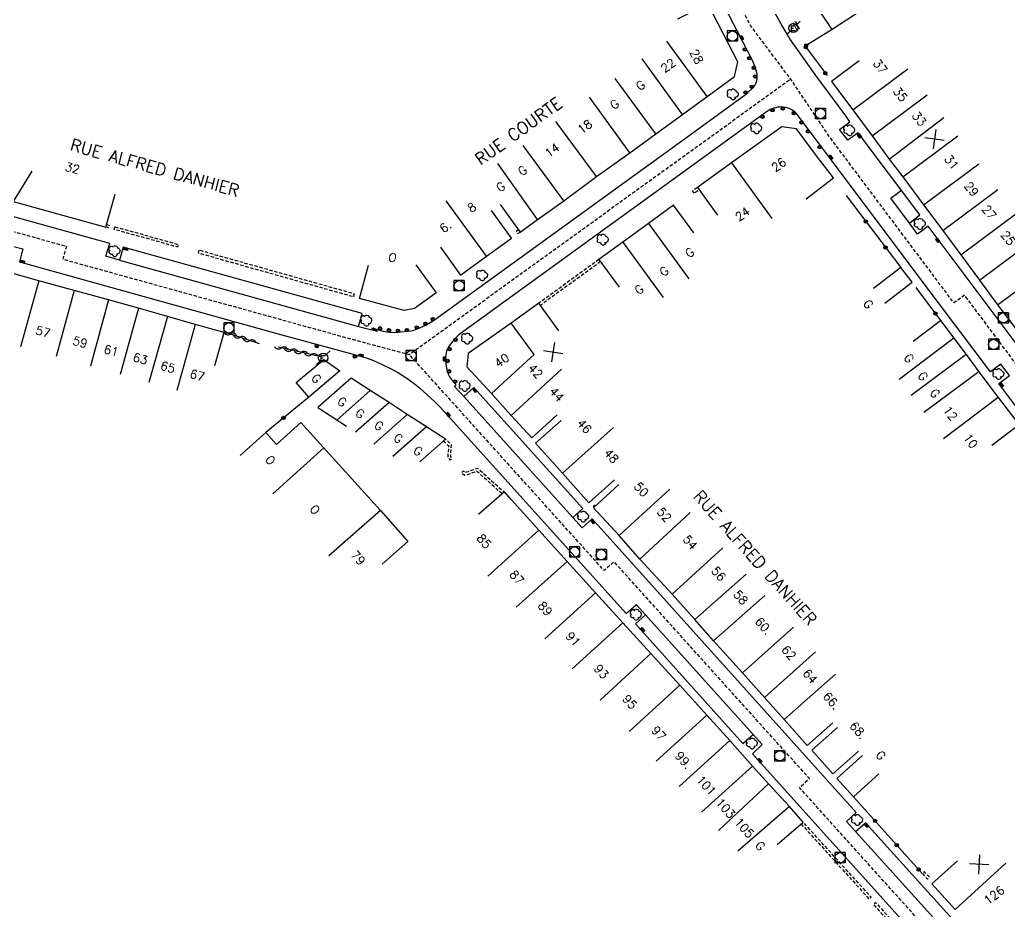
# Model space of a CAD drawing. Header units: millimetres. Extents: x 108000 to 109000, y 121000 to 122000.
# Drawn here: x 108618.6 to 108762.9, y 121273.5 to 121403.6 of the extents above; entities that cross this region are included whole.
import ezdxf
from ezdxf.enums import TextEntityAlignment as Align

# ---------------------------------------------------------------- set-up
doc = ezdxf.new("R2010")
doc.units = ezdxf.units.MM
doc.linetypes.add('DASHED', pattern=[0.75, 0.5, -0.25])
doc.layers.get('0').update_dxf_attribs({"linetype": 'CONTINUOUS'})
for name, color, linetype in [('W0001', 6, 'DASHED'), ('W0008', 7, 'CONTINUOUS'), ('W0100', 7, 'CONTINUOUS'), ('W0112', 1, 'DASHED'), ('W0300', 7, 'CONTINUOUS'), ('W0310', 3, 'CONTINUOUS'), ('W0322', 7, 'CONTINUOUS'), ('W0400', 7, 'CONTINUOUS'), ('W0420', 7, 'CONTINUOUS'), ('W0471', 7, 'CONTINUOUS'), ('W0989', 7, 'CONTINUOUS'), ('W0991', 7, 'CONTINUOUS'), ('W1102', 7, 'CONTINUOUS')]:
    doc.layers.add(name, color=color, linetype=linetype)
doc.styles.get("Standard").update_dxf_attribs({"font": 'romans.shx', "width": 0.85})

# ---------------------------------------------------------------- blocks, each defined once
blk = doc.blocks.new('t322o')
at = {"color": 0, "linetype": 'Continuous'}
for radius in [0.25, 0.15]:
    blk.add_circle((0, 0), radius, dxfattribs=at)
blk = doc.blocks.new('t991o')
at = {"color": 0, "linetype": 'Continuous'}
for p, q in [((-1, 1), (1, -1)), ((-1, -1), (1, 1))]:
    blk.add_line(p, q, dxfattribs=at)
blk = doc.blocks.new('t310o')
at = {"color": 0, "linetype": 'Continuous'}
for centre, start, end in [((-0.5, 0.38), 216.8699, 323.1304), ((0.5, -0.37), 36.8699, 143.1303)]:
    blk.add_arc(centre, 0.625, start, end, dxfattribs=at)
blk = doc.blocks.new('T400')
for p, q in [((-0.15, 0.3), (0.15, 0.3)), ((-0.15, -0.25), (-0.15, 0.3)), ((-0.15, 0.15), (0.15, 0.15)), ((-0.15, 0), (0.15, 0)), ((0.15, 0.3), (0.15, -0.25)), ((-0.15, -0.15), (0.15, -0.15)), ((-0.15, -0.25), (-0.15, -0.3)), ((-0.15, -0.3), (0.15, -0.3)), ((0.15, -0.3), (0.15, -0.25))]:
    blk.add_line(p, q)
blk = doc.blocks.new('T420')
for p, q in [((0.75, 0.75), (-0.75, 0.75)), ((-0.75, 0.75), (-0.75, -0.75)), ((0.75, 0.75), (0.75, -0.75)), ((0.75, -0.75), (-0.75, -0.75))]:
    blk.add_line(p, q)
blk.add_ellipse((0, 0), major_axis=(-0.53, 0.53), ratio=1, start_param=3.926991, end_param=10.210176)
blk = doc.blocks.new('T300')
for p, q in [((-0.8, 0.51), (-0.86, 0.34)), ((-0.86, 0.34), (-0.86, 0.17)), ((-0.86, 0.17), (-0.74, 0.06)), ((-0.69, 0.63), (-0.8, 0.51)), ((-0.8, -0.06), (-0.74, 0.06)), ((-0.74, 0.06), (-0.69, 0.11)), ((-0.57, 0.69), (-0.69, 0.63)), ((-0.46, 0.69), (-0.57, 0.69)), ((-0.29, 0.63), (-0.46, 0.69)), ((-0.29, 0.63), (-0.17, 0.74)), ((-0.23, 0.57), (-0.29, 0.63)), ((-0.17, 0.74), (-0.06, 0.8)), ((-0.06, 0.8), (0.06, 0.8)), ((0.06, 0.8), (0.23, 0.74)), ((0.23, 0.74), (0.34, 0.63)), ((0.34, 0.63), (0.4, 0.51)), ((0.46, 0.46), (0.34, 0.46)), ((0.4, 0.51), (0.4, 0.46)), ((0.57, 0.4), (0.46, 0.46)), ((0.57, 0.4), (0.69, 0.29)), ((0.69, 0.29), (0.74, 0.17)), ((0.74, 0.06), (0.69, -0.17)), ((0.74, 0.17), (0.74, 0.06)), ((-0.8, -0.17), (-0.8, -0.06)), ((-0.8, -0.23), (-0.8, -0.17)), ((-0.74, -0.34), (-0.8, -0.23)), ((-0.69, -0.4), (-0.74, -0.34)), ((-0.51, -0.46), (-0.69, -0.4)), ((-0.4, -0.46), (-0.51, -0.46)), ((-0.4, -0.46), (-0.34, -0.46)), ((-0.34, -0.46), (-0.34, -0.4)), ((-0.34, -0.51), (-0.34, -0.46)), ((-0.29, -0.63), (-0.34, -0.51)), ((-0.17, -0.74), (-0.29, -0.63)), ((-0.06, -0.8), (-0.17, -0.74)), ((0.06, -0.8), (-0.06, -0.8)), ((0.17, -0.74), (0.06, -0.8)), ((0.23, -0.69), (0.17, -0.74)), ((0.29, -0.46), (0.23, -0.46)), ((0.29, -0.63), (0.23, -0.69)), ((0.46, -0.4), (0.29, -0.46)), ((0.34, -0.51), (0.29, -0.63)), ((0.34, -0.51), (0.34, -0.46)), ((0.57, -0.34), (0.46, -0.4)), ((0.63, -0.29), (0.57, -0.34)), ((0.69, -0.17), (0.63, -0.29))]:
    blk.add_line(p, q)
blk = doc.blocks.new('T471')
for p, q in [((-0.333334, 0.333334), (-0.333334, -0.333334)), ((-0.333334, 0.333334), (0.333334, 0.333334)), ((-0.333334, 0), (0, 0)), ((0.500001, 0.500001), (1.000002, 1.000002)), ((-0.500001, -0.500001), (-1.000002, -1.000002)), ((-0.333334, -0.333334), (0.333334, -0.333334))]:
    blk.add_line(p, q)
blk.add_ellipse((0, 0), major_axis=(0.471405, 0.471405), ratio=1, start_param=5.4977871438, end_param=11.780972451)

msp = doc.modelspace()

# ---------------------------------------------------------------- linework, layer by layer
at = {"layer": 'W0001', "flags": 128}
for points in [[(108801.81, 121299.5), (108778.59, 121330.52), (108780.11, 121331.68), (108756.39, 121363.39), (108754.85, 121362.25), (108736.66, 121386.54), (108731.03, 121394.93), (108725.16, 121402.75), (108698.84, 121453.66), (108700.55, 121454.53), (108686.04, 121482.71)], [(108432.48, 121389.31), (108456.42, 121388.87), (108486.56, 121388.14), (108511.75, 121387.41), (108542, 121386.51), (108566.04, 121385.79), (108574.91, 121384.54), (108625.44, 121370.53), (108624.9, 121368.65), (108669.33, 121356.35), (108675.44, 121354.74), (108683.49, 121360.58), (108731.03, 121394.93)], [(108755.68, 121265.62), (108732.32, 121291.56), (108733.76, 121292.89), (108705.29, 121324.5), (108703.85, 121323.21), (108681.96, 121347.51), (108675.44, 121354.74)]]:
    msp.add_lwpolyline(points, dxfattribs=at)
at = {"layer": 'W0008', "flags": 128}
for points in [[(108633.18, 121368.52), (108668.03, 121358.83), (108669.99, 121358.33), (108670.08, 121358.63), (108670.59, 121358.45), (108671.1, 121358.29), (108671.62, 121358.16), (108672.14, 121358.05), (108672.52, 121358), (108672.91, 121357.97), (108673.29, 121357.96), (108673.68, 121357.98), (108674.68, 121358.07), (108675.68, 121358.19), (108675.97, 121358.25), (108676.24, 121358.33), (108677.06, 121358.65), (108677.86, 121359.03), (108678.49, 121359.38), (108679.09, 121359.78), (108717.09, 121387.31), (108724.45, 121392.66), (108724.81, 121392.95), (108725.48, 121393.57), (108725.69, 121393.8), (108725.87, 121394.07), (108726.01, 121394.36), (108726.11, 121394.66), (108726.16, 121395), (108726.17, 121395.34), (108726.14, 121395.68), (108726.06, 121396.01), (108725.7, 121397.06), (108725.4, 121397.72), (108713.12, 121421.5)], [(108770.32, 121347.77), (108751.1, 121373.46), (108749.55, 121372.3), (108748.34, 121373.9), (108749.86, 121375.09), (108740.9, 121387.09), (108739.35, 121385.98), (108738.15, 121387.57), (108739.68, 121388.69), (108739.09, 121389.56), (108735.58, 121394.28), (108734.97, 121395.1), (108732.63, 121398.38), (108731.17, 121400.46), (108730.62, 121401.28), (108730.56, 121401.39), (108729.65, 121402.93), (108729.34, 121403.47), (108728.78, 121404.52)], [(108770.6, 121338.17), (108761.41, 121350.52), (108762.92, 121351.67), (108761.69, 121353.31), (108760.16, 121352.19), (108750.06, 121365.63), (108732.02, 121389.7), (108731.82, 121389.94), (108731.6, 121390.16), (108731.42, 121390.29), (108731.23, 121390.41), (108730.8, 121390.61), (108730.34, 121390.76), (108730.01, 121390.82), (108729.67, 121390.84), (108729.39, 121390.82), (108729.1, 121390.79), (108728.81, 121390.73), (108728.53, 121390.65), (108728.3, 121390.57), (108728.07, 121390.47), (108727.85, 121390.34), (108727.64, 121390.21), (108702.99, 121372.33), (108682.87, 121357.74), (108682.5, 121357.44), (108682.17, 121357.12), (108681.73, 121356.63), (108681.32, 121356.1), (108681.14, 121355.84), (108681, 121355.56), (108680.88, 121355.26), (108680.8, 121354.96), (108680.74, 121354.58), (108680.71, 121354.19), (108680.71, 121353.8), (108680.74, 121353.42), (108680.86, 121352.75), (108681.03, 121352.09), (108681.15, 121351.79), (108681.31, 121351.5), (108681.75, 121350.89), (108681.91, 121350.69), (108682.23, 121350.29), (108682.03, 121350.09), (108683.38, 121348.62), (108684.86, 121349.91), (108700.73, 121332.27), (108699.28, 121330.96), (108700.64, 121329.47), (108702.08, 121330.76), (108740.61, 121287.95), (108739.17, 121286.63), (108740.49, 121285.14), (108741.96, 121286.41), (108757.85, 121268.84)], [(108668.03, 121358.83), (108668.58, 121360.71), (108633.7, 121370.4), (108633.18, 121368.52), (108631.2, 121369.06), (108631.76, 121370.94), (108590.75, 121382.3)], [(108748.34, 121373.9), (108745.63, 121377.56), (108747.18, 121378.69)], [(108617.19, 121370.64), (108619.11, 121370.13), (108618.6, 121368.24), (108656.32, 121357.76), (108668.67, 121354.38), (108669.45, 121354.14), (108670.2, 121353.85), (108671.46, 121353.3), (108672.69, 121352.71), (108673.84, 121352.08), (108674.94, 121351.39), (108675.95, 121350.67), (108676.9, 121349.89), (108678.04, 121348.87), (108679.16, 121347.83), (108679.86, 121347.13), (108680.54, 121346.4), (108707.06, 121316.95), (108708.51, 121318.24), (108708.5, 121318.25), (108709.85, 121316.75), (108708.42, 121315.45), (108724.08, 121298.01), (108725.56, 121299.31), (108726.9, 121297.83), (108725.46, 121296.49), (108753.61, 121265.16)], [(108683.38, 121348.62), (108699.28, 121330.96)], [(108725.56, 121299.31), (108709.85, 121316.75)], [(108740.49, 121285.14), (108756.41, 121267.53)]]:
    msp.add_lwpolyline(points, dxfattribs=at)
at = {"layer": 'W0100', "flags": 128}
for points in [[(108741.26, 121404.88), (108737.08, 121402.14), (108735.41, 121404.68), (108732.58, 121409.09), (108732.56, 121409.15), (108732.54, 121409.26), (108732.54, 121409.3), (108732.57, 121409.4), (108732.61, 121409.48), (108732.69, 121409.56), (108728.86, 121415.47), (108733.05, 121418.19)], [(108688.66, 121376.64), (108691.6, 121372.6), (108694.13, 121374.44), (108697.98, 121377.17), (108702.74, 121380.7), (108707.58, 121384.17), (108711.36, 121386.93), (108715.25, 121389.75), (108718.84, 121392.38), (108722.83, 121395.31), (108723.32, 121397.43), (108718.97, 121405.91), (108714.52, 121403.63)], [(108741, 121397.56), (108737, 121394.56), (108740.12, 121390.41), (108742.9, 121386.65), (108745.42, 121383.25), (108747.4, 121380.65), (108750.42, 121376.57), (108753.23, 121372.8), (108755.87, 121369.25), (108758.56, 121365.6), (108761.21, 121361.99), (108763.93, 121358.41), (108766.93, 121354.38), (108768.16, 121352.82), (108772.08, 121355.94)], [(108733.31, 121377.45), (108737.26, 121380.51), (108734.79, 121383.71), (108731.88, 121387.64), (108729.74, 121387.95), (108722.42, 121382.7), (108717.43, 121379.09), (108720.36, 121375.04)], [(108620.42, 121381.49), (108617.69, 121377.06), (108631.18, 121373.3), (108632.53, 121378.11)], [(108716.9, 121372.47), (108713.96, 121376.51), (108710.33, 121373.86), (108706.56, 121371.14), (108703.09, 121368.6), (108706.04, 121364.56)], [(108679.99, 121370.39), (108682.91, 121366.33), (108686.69, 121369.06), (108690.35, 121371.72), (108687.4, 121375.76)], [(108647.1, 121353.13), (108648.45, 121357.94), (108644.23, 121359.13), (108640.16, 121360.28), (108635.96, 121361.47), (108631.6, 121362.69), (108626.56, 121364.07), (108621.42, 121365.49), (108616.93, 121366.73), (108612.31, 121368.01), (108606.64, 121369.64), (108601.34, 121371.12), (108596.02, 121372.58), (108594.7, 121367.76)], [(108676.4, 121367.8), (108679.34, 121363.75), (108676.17, 121361.45), (108674.7, 121361.17), (108668.17, 121362.92), (108669.47, 121367.75)], [(108744.76, 121362.23), (108748.73, 121365.27), (108747.09, 121367.41), (108743.12, 121364.37)], [(108697.25, 121358.17), (108694.31, 121362.21), (108690.3, 121359.3), (108684.02, 121354.86), (108683.84, 121352.96), (108687.43, 121349.04), (108690.27, 121345.86), (108693.29, 121342.57), (108696.97, 121345.95)], [(108748.89, 121356.69), (108752.88, 121359.7), (108754.85, 121357.1), (108756.61, 121354.75), (108758.48, 121352.21), (108761.31, 121348.45), (108764.34, 121344.47), (108760.37, 121341.44)], [(108676.96, 121339.08), (108680.7, 121342.4), (108677.92, 121344.18), (108675.13, 121345.99), (108672.49, 121347.72), (108669.74, 121349.49), (108666.95, 121351.29), (108662.1, 121347), (108666.29, 121344.27)], [(108650.78, 121340), (108654.5, 121343.35), (108656.05, 121341.62), (108659.62, 121344.84), (108671.21, 121331.98), (108675.21, 121327.45), (108671.47, 121324.14)], [(108705.35, 121336.45), (108701.63, 121333.12), (108697.78, 121337.41), (108693.84, 121341.78), (108697.56, 121345.13)], [(108729.05, 121283.28), (108732.84, 121286.54), (108730.89, 121288.81), (108727.82, 121292.1), (108725.46, 121294.7), (108722.19, 121298.43), (108718.83, 121302.14), (108714.88, 121306.48), (108710.63, 121311.1), (108706.59, 121315.58), (108702.59, 121319.97), (108698.45, 121324.56), (108694.32, 121329.12), (108690.29, 121333.57), (108689.3, 121334.69), (108685.54, 121331.4)], [(108737.19, 121301.02), (108733.45, 121297.7), (108730.1, 121301.47), (108727.22, 121304.68), (108724.02, 121308.28), (108719.79, 121312.97), (108717.05, 121316.07), (108713.77, 121319.77), (108709.04, 121324.9), (108706.04, 121328.33), (108702.31, 121332.39), (108705.99, 121335.78)], [(108740.92, 121296.87), (108737.18, 121293.55), (108734.11, 121297), (108737.85, 121300.32)], [(108743.9, 121293.58), (108740.18, 121290.23), (108737.77, 121292.91), (108741.49, 121296.25)], [(108755.34, 121280.88), (108751.64, 121277.52), (108755.02, 121273.8), (108754.96, 121273.76)]]:
    msp.add_lwpolyline(points, dxfattribs=at)
msp.add_lwpolyline([(108658.96, 121350.63), (108662.96, 121354.03), (108665.31, 121352.34), (108660.78, 121348.49)], close=True, dxfattribs=at)
at = {"layer": 'W0112', "flags": 128}
for points in [[(108731.74, 121403.32), (108732.29, 121402.29), (108731.94, 121402.1), (108731.39, 121403.13)], [(108733.42, 121400.1), (108733.53, 121399.85), (108733.16, 121399.7), (108733.05, 121399.95)], [(108632.52, 121373.37), (108641.76, 121370.79), (108641.66, 121370.41), (108632.41, 121372.98)], [(108644.76, 121369.94), (108644.65, 121369.56), (108667.33, 121363.17), (108667.44, 121363.56)], [(108751.26, 121278.48), (108750.53, 121279.29), (108750.23, 121279.02), (108750.97, 121278.21)]]:
    msp.add_lwpolyline(points, close=True, dxfattribs=at)
for points in [[(108717.43, 121379.09), (108716.7, 121378.56), (108716.93, 121378.23), (108717.67, 121378.77)], [(108631.29, 121373.68), (108631.69, 121373.58), (108631.59, 121373.19), (108631.18, 121373.3)], [(108691.36, 121372.92), (108691.02, 121372.7), (108691.24, 121372.37), (108691.6, 121372.6)], [(108703.09, 121368.6), (108694.31, 121362.21)], [(108703.32, 121368.28), (108694.54, 121361.89)], [(108680.4, 121342.13), (108681.18, 121341.41), (108681.03, 121339.79), (108681.36, 121339.36), (108681.68, 121339.6), (108681.45, 121339.91), (108681.59, 121341.57), (108680.7, 121342.4)], [(108688.97, 121334.4), (108685.3, 121337.69), (108683.46, 121337.07), (108683.06, 121337.47), (108683.35, 121337.75), (108683.57, 121337.53), (108685.39, 121338.14), (108689.27, 121334.67)], [(108702.6, 121332.67), (108702.52, 121332.75), (108702.22, 121332.49), (108702.31, 121332.39)], [(108732.54, 121286.28), (108742.49, 121275.3), (108742.79, 121275.56), (108732.84, 121286.54)], [(108745.03, 121272.41), (108743.11, 121274.56), (108743.41, 121274.82), (108745.32, 121272.68)]]:
    msp.add_lwpolyline(points, dxfattribs=at)
at = {"layer": 'W0310', "flags": 128}
for points in [[(108653.59, 121356.28), (108648.51, 121358.01)], [(108662.6, 121354.38), (108656.35, 121355.79)]]:
    msp.add_lwpolyline(points, dxfattribs=at)
at = {"layer": 'W0322', "flags": 128}
for points in [[(108737.08, 121402.14), (108733.16, 121399.7), (108736.36, 121395.41)], [(108739.13, 121377.91), (108747.09, 121367.41)], [(108749.31, 121364.51), (108752.88, 121359.7)], [(108660.78, 121348.49), (108654.5, 121343.35)], [(108740.18, 121290.23), (108750.23, 121279.02)]]:
    msp.add_lwpolyline(points, dxfattribs=at)
at = {"layer": 'W1102', "flags": 128}
for points in [[(108718.84, 121392.38), (108712.98, 121400.46)], [(108715.25, 121389.75), (108709.38, 121397.85)], [(108740.12, 121390.41), (108748.12, 121396.41)], [(108711.36, 121386.93), (108705.47, 121395.01)], [(108707.58, 121384.17), (108701.69, 121392.25)], [(108742.9, 121386.65), (108750.93, 121392.6)], [(108702.74, 121380.7), (108696.79, 121388.74)], [(108745.42, 121383.25), (108753.39, 121389.29)], [(108747.4, 121380.65), (108755.42, 121386.61)], [(108697.98, 121377.17), (108692.02, 121385.21)], [(108694.13, 121374.44), (108688.33, 121382.59)], [(108722.42, 121382.7), (108728.27, 121374.59)], [(108750.42, 121376.57), (108758.45, 121382.54)], [(108753.23, 121372.8), (108761.24, 121378.78)], [(108686.69, 121369.06), (108680.81, 121377.14)], [(108755.87, 121369.25), (108763.89, 121375.23)], [(108710.33, 121373.86), (108716.18, 121365.75)], [(108706.56, 121371.14), (108712.46, 121363.07)], [(108758.56, 121365.6), (108766.61, 121371.54)], [(108761.21, 121361.99), (108769.28, 121367.9)], [(108621.42, 121365.49), (108618.75, 121355.85)], [(108626.56, 121364.07), (108623.93, 121354.42)], [(108631.6, 121362.69), (108628.96, 121353.04)], [(108635.96, 121361.47), (108633.26, 121351.84)], [(108640.16, 121360.28), (108637.44, 121350.66)], [(108644.23, 121359.13), (108641.53, 121349.5)], [(108687.43, 121349.04), (108693.62, 121354.73), (108690.3, 121359.3)], [(108754.85, 121357.1), (108746.87, 121351.07)], [(108756.61, 121354.75), (108748.61, 121348.75)], [(108690.27, 121345.86), (108697.64, 121352.62)], [(108758.48, 121352.21), (108750.43, 121346.28)], [(108669.74, 121349.49), (108664.88, 121345.18)], [(108672.49, 121347.72), (108667.61, 121343.4)], [(108761.31, 121348.45), (108753.32, 121342.44)], [(108675.13, 121345.99), (108670.25, 121341.68)], [(108677.92, 121344.18), (108673.04, 121339.86)], [(108697.78, 121337.41), (108705.21, 121344.1)], [(108655.56, 121334.41), (108662.98, 121341.11)], [(108706.04, 121328.33), (108713.4, 121335.1)], [(108671.21, 121331.98), (108663.72, 121325.36)], [(108709.04, 121324.9), (108716.4, 121331.67)], [(108694.32, 121329.12), (108686.9, 121322.41)], [(108713.77, 121319.77), (108721.13, 121326.54)], [(108698.45, 121324.56), (108691.02, 121317.86)], [(108717.05, 121316.07), (108724.54, 121322.7)], [(108702.59, 121319.97), (108695.2, 121313.24)], [(108719.79, 121312.97), (108727.29, 121319.59)], [(108706.59, 121315.58), (108699.17, 121308.88)], [(108724.02, 121308.28), (108731.44, 121314.98)], [(108710.63, 121311.1), (108703.28, 121304.33)], [(108727.22, 121304.68), (108734.67, 121311.36)], [(108730.1, 121301.47), (108737.57, 121308.12)], [(108714.88, 121306.48), (108707.48, 121299.76)], [(108718.83, 121302.14), (108711.43, 121295.41)], [(108722.19, 121298.43), (108714.78, 121291.72)], [(108725.46, 121294.7), (108718.05, 121287.99)], [(108727.82, 121292.1), (108720.5, 121285.28)], [(108730.89, 121288.81), (108723.31, 121282.28)], [(108755.02, 121273.8), (108762.42, 121280.52)]]:
    msp.add_lwpolyline(points, dxfattribs=at)

# ---------------------------------------------------------------- block references
at = {"layer": 'W0300'}
for p in [(108722.63, 121392.67), (108726.06, 121387.71), (108739.62, 121387.43), (108749.91, 121373.78), (108703.68, 121371.48), (108632.49, 121369.8), (108686.08, 121366.26), (108669.2, 121359.67), (108683.89, 121357.04), (108761.37, 121351.87), (108683.54, 121350.14), (108700.82, 121331.09), (108708.51, 121316.78), (108725.42, 121297.98), (108740.76, 121286.83)]:
    msp.add_blockref('T300', p, dxfattribs=at)
at = {"layer": 'W0310'}
for p, rotation in [((108649.33, 121357.73), 161.1382152186073), ((108650.75, 121357.25), 161.1382152186073), ((108652.17, 121356.76), 161.1382152186073), ((108656.75, 121355.7), 167.3271453604128), ((108658.21, 121355.37), 167.3271453604128), ((108659.67, 121355.04), 167.3271453604128), ((108661.14, 121354.71), 167.3271453604128)]:
    msp.add_blockref('t310o', p, dxfattribs=dict(at, rotation=rotation))
at = {"layer": 'W0322'}
for p, rotation in [((108724.35, 121399.22), 353.9059730947648), ((108733.24, 121399.59), 306.6899575962448), ((108725.01, 121397.95), 353.905973094774), ((108725.66, 121396.55), 353.9059730947731), ((108725.87, 121395.27), 353.9059730947648), ((108736.08, 121395.78), 306.6899575962448), ((108725.37, 121393.79), 353.9059730947648), ((108724.46, 121392.96), 353.9059730947648), ((108729.88, 121390.61), 353.9059730947731), ((108726.94, 121389.42), 353.9059730947648), ((108728.39, 121390.38), 353.9059730947657), ((108731.49, 121389.94), 353.9059730947657), ((108732.6, 121388.58), 353.9059730947648), ((108733.56, 121387.28), 353.9059730947648), ((108735.26, 121384.99), 353.9059730947657), ((108742, 121374.13), 307.151799458885), ((108744.87, 121370.34), 307.151799458885), ((108752.14, 121360.7), 306.655130345078), ((108677.78, 121359.21), 353.9059730947648), ((108678.86, 121359.89), 353.9059730947731), ((108671.17, 121358.55), 353.9059730947648), ((108672.47, 121358.28), 353.9059730947731), ((108673.78, 121358.19), 353.9059730947648), ((108675.09, 121358.3), 353.9059730947731), ((108676.53, 121358.69), 353.9059730947648), ((108661.95, 121355.98), 353.9059730947657), ((108682.17, 121356.88), 353.9059730947648), ((108681.29, 121355.52), 353.9059730947648), ((108667.51, 121354.43), 353.9059730947648), ((108681, 121353.79), 353.9059730947648), ((108681.22, 121352.28), 353.9059730947731), ((108682.1, 121350.79), 353.9059730947648), ((108657.1, 121345.48), 219.3182869399077), ((108743.35, 121286.7), 311.8621327903622), ((108746.52, 121283.16), 311.8621327903622), ((108749.69, 121279.62), 311.8621327903622)]:
    msp.add_blockref('t322o', p, dxfattribs=dict(at, rotation=rotation))
at = {"layer": 'W0400'}
for p, rotation in [((108723.9, 121400.95), 27.31576596957758), ((108741.05, 121386.64), 216.7602852680884), ((108736.87, 121383.49), 216.8417718178746), ((108752.46, 121371.38), 216.8046041835549), ((108634.08, 121370.14), 254.4841042447641), ((108619.01, 121368.28), 254.4665419784626), ((108670.44, 121358.35), 251.1972728322679), ((108668.41, 121354.61), 74.70415388856088), ((108680.56, 121354.11), 358.9534382202107), ((108761.77, 121350.28), 216.6820164214496), ((108685, 121349.53), 221.9774894746978), ((108681.12, 121345.98), 222.0009664016053), ((108702.22, 121330.37), 221.9898356559301), ((108709.42, 121314.57), 221.9093430048383), ((108726.56, 121295.49), 221.9418981824961), ((108742.09, 121286.04), 222.1220018531803)]:
    msp.add_blockref('T400', p, dxfattribs=dict(at, rotation=rotation))
at = {"layer": 'W0420'}
for p in [(108722.54, 121401.18), (108735.38, 121389.88), (108682.69, 121364.76), (108762.05, 121360.08), (108649.12, 121358.6), (108760.63, 121356.2), (108675.69, 121354.57), (108699.52, 121325.92), (108703.42, 121325.53), (108729.44, 121296.19), (108738.23, 121281.32)]:
    msp.add_blockref('T420', p, dxfattribs=at)
at = {"layer": 'W0471'}
for p in [(108731.43, 121402.35), (108662.88, 121354.26)]:
    msp.add_blockref('T471', p, dxfattribs=at)
at = {"layer": 'W0991'}
for p, rotation in [((108752.01, 121386.15), 217.1796893466691), ((108696.4, 121355.08), 306.0517234377979), ((108758.51, 121280.36), 222.2657545183432)]:
    msp.add_blockref('t991o', p, dxfattribs=dict(at, rotation=rotation))

# ---------------------------------------------------------------- texts
at = {"layer": 'W0989'}
for s, rotation, p in [('RUE COURTE', 35.9322, (108691.33, 121387.34)), ('RUE ALFRED DANHIER', 344.4047, (108638.33, 121382)), ('RUE ALFRED DANHIER', 311.9156, (108725.86, 121325.07))]:
    msp.add_text(s, height=1.75, rotation=rotation, dxfattribs=at).set_placement(p, align=Align.MIDDLE)
at = {"layer": 'W0991'}
for s, rotation, p in [('28', 297.1719, (108717.32, 121398.18)), ('22', 36.0766, (108713.17, 121396.9)), ('37', 308.5034, (108744.12, 121396.74)), ('G', 36.0766, (108709.14, 121393.99)), ('35', 308.5034, (108747.02, 121392.68)), ('G', 36.0766, (108705.36, 121391.22)), ('33', 308.5034, (108749.79, 121389.11)), ('18', 36.0094, (108701.03, 121387.97)), ('14', 36.0094, (108696.25, 121384.53)), ('31', 308.5034, (108754.51, 121382.77)), ('32', 344.4047, (108626.32, 121381.92)), ('G', 36.0094, (108691.94, 121381.56)), ('26', 35.8333, (108729.3, 121382.42)), ('G', 36.0094, (108688.76, 121379.19)), ('29', 308.5034, (108757.41, 121378.86)), ('8', 35.7624, (108684.54, 121376.2)), ('27', 308.5034, (108759.98, 121375.48)), ('24', 35.8333, (108724.02, 121375.22)), ('6.', 35.7624, (108680.71, 121373.37)), ('25', 308.5034, (108762.75, 121371.71)), ('O', 344.9629, (108672.99, 121368.88)), ('G', 36.1599, (108716.32, 121369.59)), ('G', 36.1599, (108712.59, 121366.88)), ('G', 36.1599, (108708.95, 121364.21)), ('G', 307.4502, (108742.35, 121362.08)), ('57', 344.6065, (108622.03, 121358.07)), ('59', 344.6065, (108627.45, 121356.54)), ('61', 344.6065, (108631.98, 121355.3)), ('63', 344.6065, (108636.22, 121354.13)), ('40', 36.0517, (108688.93, 121353.87)), ('65', 344.6065, (108640.23, 121352.89)), ('G', 307.077, (108748.28, 121354.18)), ('67', 344.6065, (108644.53, 121351.71)), ('42', 312.5482, (108693.84, 121352.32)), ('G', 307.077, (108750.33, 121351.56)), ('G', 310.867, (108661.88, 121351.23)), ('44', 312.5482, (108696.95, 121348.93)), ('G', 307.077, (108752.09, 121349.06)), ('G', 326.8557, (108665.63, 121347.83)), ('G', 326.8557, (108668.26, 121346.12)), ('12', 307.077, (108754.32, 121346.16)), ('G', 326.8557, (108671, 121344.34)), ('46', 311.8431, (108700.97, 121344.27)), ('G', 326.8557, (108673.82, 121342.51)), ('10', 307.077, (108757.28, 121342.12)), ('G', 326.8557, (108676.69, 121340.65)), ('48', 311.8431, (108704.91, 121339.94)), ('O', 312.0339, (108655.18, 121339.31)), ('50', 311.651, (108709.27, 121335.04)), ('O', 312.0339, (108661.68, 121332.11)), ('52', 311.651, (108712.6, 121331.36)), ('85', 312.2257, (108686.35, 121327.49)), ('54', 311.651, (108716.4, 121327.34)), ('79', 311.449, (108667.98, 121325.07)), ('87', 312.2257, (108691.12, 121322.22)), ('56', 311.651, (108720.54, 121322.74)), ('58', 311.651, (108723.76, 121319.29)), ('89', 312.2257, (108695.25, 121317.65)), ('60.', 311.651, (108727.09, 121315.15)), ('91', 312.2257, (108699.32, 121313.22)), ('62', 311.651, (108730.78, 121311.24)), ('93', 312.2257, (108703.45, 121308.49)), ('64', 311.651, (108733.88, 121307.79)), ('95', 312.2257, (108707.59, 121304.06)), ('66.', 311.651, (108737, 121304.24)), ('97', 312.2257, (108711.8, 121299.48)), ('68.', 311.6178, (108740.88, 121299.92)), ('99.', 312.2257, (108715.42, 121295.57)), ('G', 312.0239, (108744.18, 121296.26)), ('101', 312.2257, (108718.74, 121291.88)), ('103', 312.2257, (108721.55, 121288.55)), ('105', 312.2257, (108724.28, 121285.68)), ('G', 310.7448, (108726.61, 121283.05)), ('126', 37.2941, (108760.7, 121275.87))]:
    msp.add_text(s, height=1.25, rotation=rotation, dxfattribs=at).set_placement(p, align=Align.MIDDLE)

doc.saveas('drawing.dxf')
